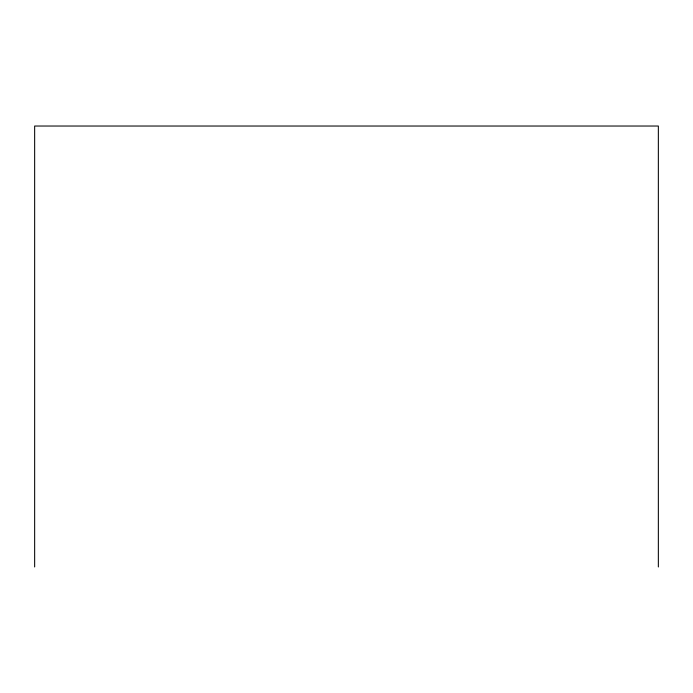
<?xml version="1.0" encoding="UTF-8"?>
<svg xmlns="http://www.w3.org/2000/svg" width="693" height="693" viewBox="0 0 693 693"><rect width="100%" height="100%" fill="white"/><g stroke="black" fill="none" stroke-linecap="round" stroke-linejoin="round"><path stroke-width="1.04" d="M658.35 566.969L658.35 126.031L34.65 126.031L34.65 566.969"/></g></svg>
